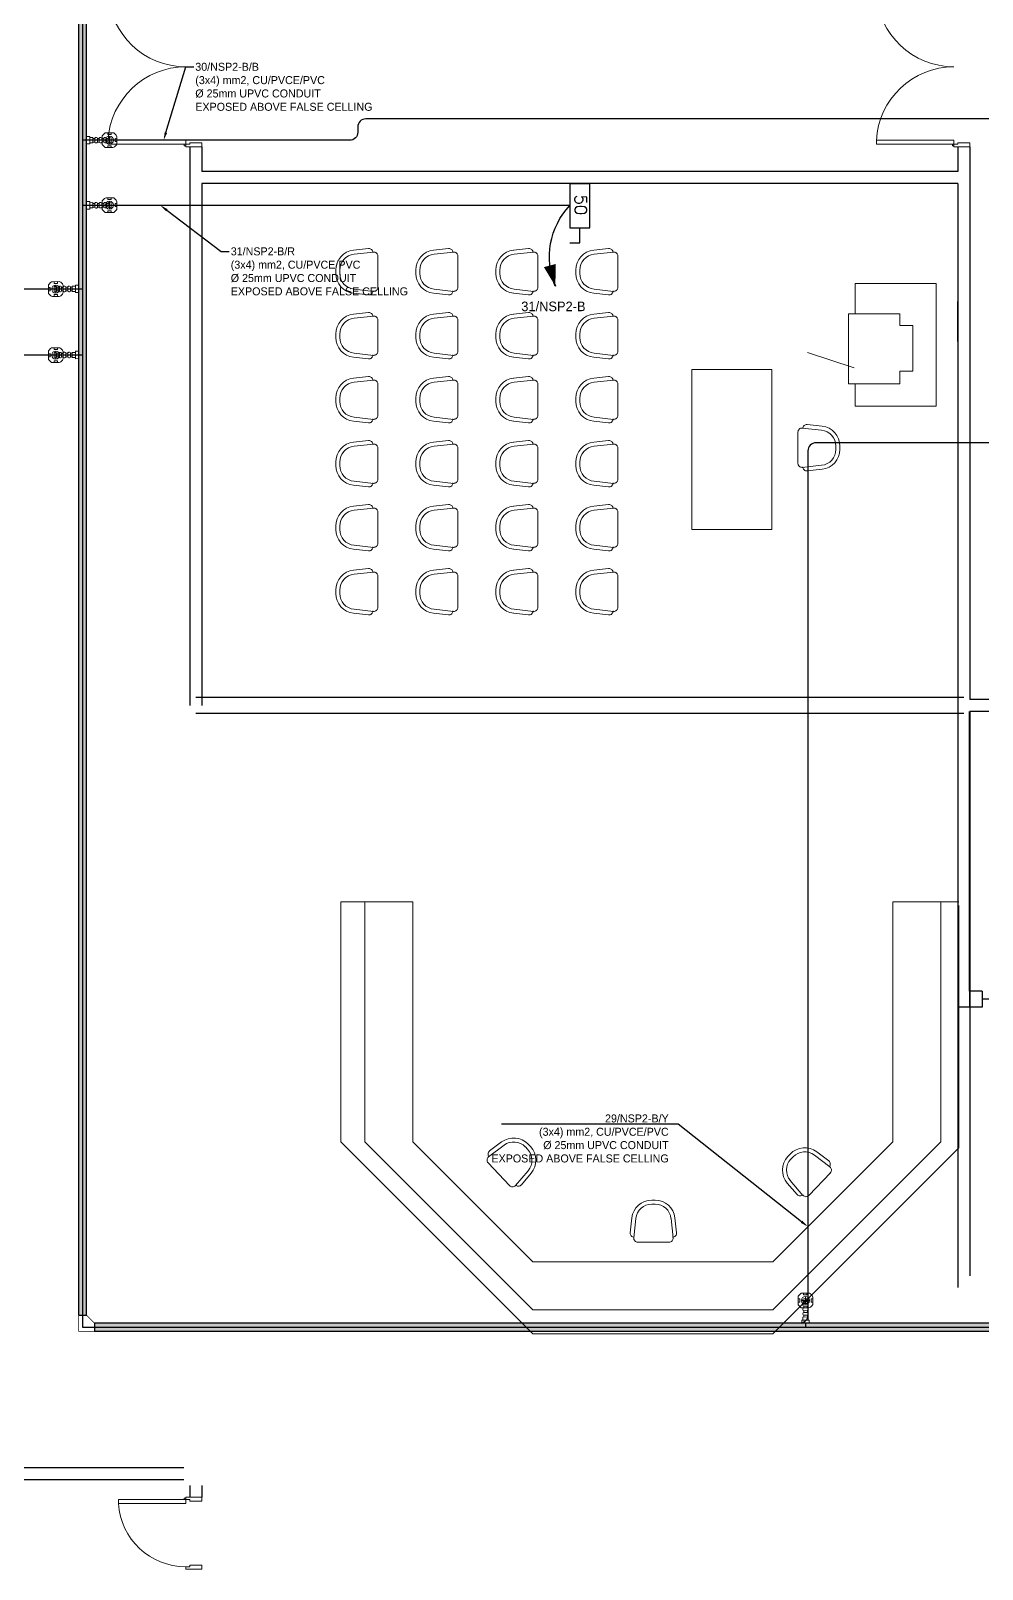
# Model space of a CAD drawing. Extents: x -15 to 163, y 313 to 399.
# Drawn here: x 15.34 to 27.23, y 337.8 to 357.03 of the extents above; entities that cross this region are included whole.
import ezdxf
from ezdxf import colors
from ezdxf.entities.mleader import LeaderData, LeaderLine
from ezdxf.enums import TextEntityAlignment as Align
from ezdxf.math import Vec2, Vec3

# ---------------------------------------------------------------- set-up
doc = ezdxf.new("R2010")
doc.units = 0
doc.header["$LTSCALE"] = 0.15
doc.linetypes.add('CENTERX2', pattern=[4, 2.5, -0.5, 0.5, -0.5])
doc.linetypes.add('CONTINOUS', pattern=[0])
doc.layers.get('0').update_dxf_attribs({"color": 252})
for name, color, linetype in [('0 BDH', 252, 'Continuous'), ('0 CABLE TRAY', 252, 'Continuous'), ('0 DISCON', 252, 'Continuous'), ('0 sockets', 252, 'Continuous'), ('AUTOINCR', 7, 'Continuous'), ('CIRCUIT_PRO_LAYER', 7, 'Continuous'), ('CPTOOLS-TRAY', 1, 'Continuous'), ('E-SWIT-AIR', 6, 'Continuous'), ('grocol', 252, 'Continuous'), ('TEXT', 3, 'Continuous'), ('WINDOW', 252, 'Continuous')]:
    doc.layers.add(name, color=color, linetype=linetype)
for name, color, linetype, lineweight in [('0 LEGEND', 140, 'Continuous', 0), ('anal', 252, 'Continuous', 20), ('DOOR', 252, 'Continuous', 20), ('elev', 252, 'Continuous', 9), ('FUR', 252, 'Continuous', 9), ('TMG-LC-ACCEORISE', 1, 'Continuous', 0), ('wall', 252, 'Continuous', 30)]:
    doc.layers.add(name, color=color, linetype=linetype, lineweight=lineweight)
doc.styles.add('ROMAND', font='ROMAND.SHX')

# ---------------------------------------------------------------- blocks, each defined once
blk = doc.blocks.new('D90')
at = {"layer": 'DOOR'}
for points in [[(0.03, 0.2), (0.03, 1.04), (0.078, 1.04), (0.078, 0.2)], [(0.03, 0.2), (0, 0.2), (0, 0), (0.05, 0), (0.05, 0.15), (0.03, 0.15)], [(0.87, 0.2), (0.9, 0.2), (0.9, 0), (0.85, 0), (0.85, 0.15), (0.87, 0.15)]]:
    blk.add_lwpolyline(points, close=True, dxfattribs=at)
blk.add_circle((0.02, 0.21), 0.01, dxfattribs=at)
blk.add_arc((0.025, 0.197), 0.845, 0.2218, 86.3889, dxfattribs=at)
blk = doc.blocks.new('ARCH')
at = {"layer": 'anal'}
for p, q in [((19.212, 343.146), (19.212, 346.146)), ((19.212, 346.146), (20.112, 346.146)), ((19.512, 343.146), (19.512, 346.146)), ((20.112, 343.146), (20.112, 346.146)), ((26.112, 343.146), (26.112, 346.146)), ((26.112, 346.146), (26.937, 346.146)), ((26.712, 343.146), (26.712, 346.146)), ((26.937, 346.1), (26.937, 343.071)), ((21.612, 340.746), (19.212, 343.146)), ((21.612, 341.046), (19.512, 343.146)), ((20.112, 343.146), (21.612, 341.646)), ((24.612, 341.646), (26.112, 343.146)), ((26.712, 343.146), (24.612, 341.046)), ((24.612, 340.746), (26.937, 343.071)), ((21.612, 341.646), (24.612, 341.646)), ((21.612, 341.046), (24.612, 341.046)), ((21.612, 340.746), (24.612, 340.746))]:
    blk.add_line(p, q, dxfattribs=at)
at = {"layer": 'DOOR'}
for points in [[(17.275, 355.613), (16.305, 355.613), (16.305, 355.663), (17.275, 355.663)], [(17.275, 355.613), (17.275, 355.583), (17.475, 355.583), (17.475, 355.633), (17.325, 355.633), (17.325, 355.613)], [(26.875, 355.613), (25.905, 355.613), (25.905, 355.663), (26.875, 355.663)], [(26.875, 355.613), (26.875, 355.583), (27.075, 355.583), (27.075, 355.633), (26.925, 355.633), (26.925, 355.613)]]:
    blk.add_lwpolyline(points, close=True, dxfattribs=at)
for centre in [(17.265, 355.603), (26.865, 355.603)]:
    blk.add_circle(centre, 0.01, dxfattribs=at)
for centre, start, end in [((17.275, 357.553), 182.9508, 270), ((26.875, 357.553), 182.9508, 270), ((17.275, 355.611), 90, 177.0492), ((26.875, 355.611), 90, 177.0492)]:
    blk.add_arc(centre, 0.971, start, end, dxfattribs=at)
at = {"layer": 'elev', "ltscale": 0.5}
for p, q in [((26.651, 353.873), (25.642, 353.873)), ((25.642, 353.873), (25.642, 353.493)), ((26.651, 352.339), (26.651, 353.873)), ((25.555, 353.493), (25.555, 352.617)), ((26.198, 353.493), (25.555, 353.493)), ((26.198, 353.347), (26.198, 353.493)), ((26.359, 353.347), (26.198, 353.347)), ((26.359, 352.777), (26.359, 353.347)), ((25.628, 352.821), (25.043, 353.011)), ((26.198, 352.777), (26.359, 352.777)), ((26.198, 352.617), (26.198, 352.777)), ((25.555, 352.617), (26.198, 352.617)), ((25.642, 352.617), (25.642, 352.339)), ((25.642, 352.339), (26.651, 352.339))]:
    blk.add_line(p, q, dxfattribs=at)
at = {"layer": 'FUR'}
for p, q in [((19.56, 354.309), (19.373, 354.289)), ((19.621, 354.266), (19.379, 354.24)), ((19.675, 354.216), (19.675, 353.825)), ((20.56, 354.309), (20.373, 354.289)), ((20.621, 354.266), (20.379, 354.24)), ((20.675, 354.216), (20.675, 353.825)), ((21.56, 354.309), (21.373, 354.289)), ((21.621, 354.266), (21.379, 354.24)), ((21.675, 354.216), (21.675, 353.825)), ((22.56, 354.309), (22.373, 354.289)), ((22.621, 354.266), (22.379, 354.24)), ((22.675, 354.216), (22.675, 353.825)), ((19.15, 354), (19.15, 354.041)), ((19.2, 354), (19.2, 354.041)), ((20.15, 354), (20.15, 354.041)), ((20.2, 354), (20.2, 354.041)), ((21.15, 354), (21.15, 354.041)), ((21.2, 354), (21.2, 354.041)), ((22.15, 354), (22.15, 354.041)), ((22.2, 354), (22.2, 354.041)), ((19.56, 353.731), (19.373, 353.751)), ((19.621, 353.775), (19.379, 353.801)), ((20.56, 353.731), (20.373, 353.751)), ((20.621, 353.775), (20.379, 353.801)), ((21.56, 353.731), (21.373, 353.751)), ((21.621, 353.775), (21.379, 353.801)), ((22.56, 353.731), (22.373, 353.751)), ((22.621, 353.775), (22.379, 353.801)), ((19.56, 353.509), (19.373, 353.489)), ((19.621, 353.466), (19.379, 353.44)), ((20.56, 353.509), (20.373, 353.489)), ((20.621, 353.466), (20.379, 353.44)), ((21.56, 353.509), (21.373, 353.489)), ((21.621, 353.466), (21.379, 353.44)), ((22.56, 353.509), (22.373, 353.489)), ((22.621, 353.466), (22.379, 353.44)), ((19.675, 353.416), (19.675, 353.025)), ((20.675, 353.416), (20.675, 353.025)), ((21.675, 353.416), (21.675, 353.025)), ((22.675, 353.416), (22.675, 353.025)), ((19.15, 353.2), (19.15, 353.241)), ((19.2, 353.2), (19.2, 353.241)), ((20.15, 353.2), (20.15, 353.241)), ((20.2, 353.2), (20.2, 353.241)), ((21.15, 353.2), (21.15, 353.241)), ((21.2, 353.2), (21.2, 353.241)), ((22.15, 353.2), (22.15, 353.241)), ((22.2, 353.2), (22.2, 353.241)), ((19.56, 352.931), (19.373, 352.951)), ((19.621, 352.975), (19.379, 353.001)), ((20.56, 352.931), (20.373, 352.951)), ((20.621, 352.975), (20.379, 353.001)), ((21.56, 352.931), (21.373, 352.951)), ((21.621, 352.975), (21.379, 353.001)), ((22.56, 352.931), (22.373, 352.951)), ((22.621, 352.975), (22.379, 353.001)), ((19.56, 352.709), (19.373, 352.689)), ((20.56, 352.709), (20.373, 352.689)), ((21.56, 352.709), (21.373, 352.689)), ((22.56, 352.709), (22.373, 352.689)), ((23.6, 352.8), (23.6, 350.8)), ((24.6, 352.8), (23.6, 352.8)), ((24.6, 350.8), (24.6, 352.8)), ((19.621, 352.666), (19.379, 352.64)), ((19.675, 352.616), (19.675, 352.225)), ((20.621, 352.666), (20.379, 352.64)), ((20.675, 352.616), (20.675, 352.225)), ((21.621, 352.666), (21.379, 352.64)), ((21.675, 352.616), (21.675, 352.225)), ((22.621, 352.666), (22.379, 352.64)), ((22.675, 352.616), (22.675, 352.225)), ((19.15, 352.4), (19.15, 352.441)), ((19.2, 352.4), (19.2, 352.441)), ((20.15, 352.4), (20.15, 352.441)), ((20.2, 352.4), (20.2, 352.441)), ((21.15, 352.4), (21.15, 352.441)), ((21.2, 352.4), (21.2, 352.441)), ((22.15, 352.4), (22.15, 352.441)), ((22.2, 352.4), (22.2, 352.441)), ((19.56, 352.131), (19.373, 352.151)), ((19.621, 352.175), (19.379, 352.201)), ((20.56, 352.131), (20.373, 352.151)), ((20.621, 352.175), (20.379, 352.201)), ((21.56, 352.131), (21.373, 352.151)), ((21.621, 352.175), (21.379, 352.201)), ((22.56, 352.131), (22.373, 352.151)), ((22.621, 352.175), (22.379, 352.201)), ((25.04, 352.109), (25.227, 352.089)), ((19.56, 351.909), (19.373, 351.889)), ((20.56, 351.909), (20.373, 351.889)), ((21.56, 351.909), (21.373, 351.889)), ((22.56, 351.909), (22.373, 351.889)), ((24.925, 352.016), (24.925, 351.625)), ((24.979, 352.066), (25.221, 352.04)), ((19.621, 351.866), (19.379, 351.84)), ((19.675, 351.816), (19.675, 351.425)), ((20.621, 351.866), (20.379, 351.84)), ((20.675, 351.816), (20.675, 351.425)), ((21.621, 351.866), (21.379, 351.84)), ((21.675, 351.816), (21.675, 351.425)), ((22.621, 351.866), (22.379, 351.84)), ((22.675, 351.816), (22.675, 351.425)), ((25.4, 351.8), (25.4, 351.841)), ((25.45, 351.8), (25.45, 351.841)), ((19.15, 351.6), (19.15, 351.641)), ((19.2, 351.6), (19.2, 351.641)), ((20.15, 351.6), (20.15, 351.641)), ((20.2, 351.6), (20.2, 351.641)), ((21.15, 351.6), (21.15, 351.641)), ((21.2, 351.6), (21.2, 351.641)), ((22.15, 351.6), (22.15, 351.641)), ((22.2, 351.6), (22.2, 351.641)), ((24.979, 351.575), (25.221, 351.601)), ((25.04, 351.531), (25.227, 351.551)), ((19.56, 351.331), (19.373, 351.351)), ((19.621, 351.375), (19.379, 351.401)), ((20.56, 351.331), (20.373, 351.351)), ((20.621, 351.375), (20.379, 351.401)), ((21.56, 351.331), (21.373, 351.351)), ((21.621, 351.375), (21.379, 351.401)), ((22.56, 351.331), (22.373, 351.351)), ((22.621, 351.375), (22.379, 351.401)), ((19.56, 351.109), (19.373, 351.089)), ((19.621, 351.066), (19.379, 351.04)), ((19.675, 351.016), (19.675, 350.625)), ((20.56, 351.109), (20.373, 351.089)), ((20.621, 351.066), (20.379, 351.04)), ((20.675, 351.016), (20.675, 350.625)), ((21.56, 351.109), (21.373, 351.089)), ((21.621, 351.066), (21.379, 351.04)), ((21.675, 351.016), (21.675, 350.625)), ((22.56, 351.109), (22.373, 351.089)), ((22.621, 351.066), (22.379, 351.04)), ((22.675, 351.016), (22.675, 350.625)), ((19.15, 350.8), (19.15, 350.841)), ((19.2, 350.8), (19.2, 350.841)), ((20.15, 350.8), (20.15, 350.841)), ((20.2, 350.8), (20.2, 350.841)), ((21.15, 350.8), (21.15, 350.841)), ((21.2, 350.8), (21.2, 350.841)), ((22.15, 350.8), (22.15, 350.841)), ((22.2, 350.8), (22.2, 350.841)), ((23.6, 350.8), (24.6, 350.8)), ((19.621, 350.575), (19.379, 350.601)), ((20.621, 350.575), (20.379, 350.601)), ((21.621, 350.575), (21.379, 350.601)), ((22.621, 350.575), (22.379, 350.601)), ((19.56, 350.531), (19.373, 350.551)), ((20.56, 350.531), (20.373, 350.551)), ((21.56, 350.531), (21.373, 350.551)), ((22.56, 350.531), (22.373, 350.551)), ((19.56, 350.309), (19.373, 350.289)), ((19.621, 350.266), (19.379, 350.24)), ((19.675, 350.216), (19.675, 349.825)), ((20.56, 350.309), (20.373, 350.289)), ((20.621, 350.266), (20.379, 350.24)), ((20.675, 350.216), (20.675, 349.825)), ((21.56, 350.309), (21.373, 350.289)), ((21.621, 350.266), (21.379, 350.24)), ((21.675, 350.216), (21.675, 349.825)), ((22.56, 350.309), (22.373, 350.289)), ((22.621, 350.266), (22.379, 350.24)), ((22.675, 350.216), (22.675, 349.825)), ((19.15, 350), (19.15, 350.041)), ((19.2, 350), (19.2, 350.041)), ((20.15, 350), (20.15, 350.041)), ((20.2, 350), (20.2, 350.041)), ((21.15, 350), (21.15, 350.041)), ((21.2, 350), (21.2, 350.041)), ((22.15, 350), (22.15, 350.041)), ((22.2, 350), (22.2, 350.041)), ((19.621, 349.775), (19.379, 349.801)), ((20.621, 349.775), (20.379, 349.801)), ((21.621, 349.775), (21.379, 349.801)), ((22.621, 349.775), (22.379, 349.801)), ((19.56, 349.731), (19.373, 349.751)), ((20.56, 349.731), (20.373, 349.751)), ((21.56, 349.731), (21.373, 349.751)), ((22.56, 349.731), (22.373, 349.751)), ((21.059, 342.956), (21.253, 343.103)), ((21.073, 343.03), (21.223, 343.143)), ((21.519, 343.081), (21.547, 343.051)), ((21.555, 343.115), (21.583, 343.085)), ((21.321, 342.598), (21.053, 342.883)), ((24.828, 342.991), (24.8, 342.962)), ((24.864, 342.957), (24.836, 342.927)), ((25.324, 342.833), (25.13, 342.979)), ((25.31, 342.906), (25.16, 343.019)), ((21.395, 342.599), (21.553, 342.784)), ((21.469, 342.609), (21.591, 342.751)), ((25.062, 342.474), (25.33, 342.759)), ((24.914, 342.485), (24.792, 342.628)), ((24.988, 342.475), (24.83, 342.66)), ((23.14, 342.416), (23.099, 342.416)), ((23.14, 342.366), (23.099, 342.366)), ((22.83, 342.006), (22.85, 342.193)), ((22.874, 341.945), (22.9, 342.187)), ((23.365, 341.945), (23.339, 342.187)), ((23.408, 342.006), (23.388, 342.193)), ((22.924, 341.891), (23.315, 341.891))]:
    blk.add_line(p, q, dxfattribs=at)
for centre, radius, start, end in [((19.4, 354.041), 0.25, 96.143, 180), ((19.4, 354.041), 0.2, 96.143, 180), ((19.565, 354.26), 0.05, 0, 96.143), ((19.625, 354.216), 0.05, 0, 94.9697), ((20.4, 354.041), 0.25, 96.143, 180), ((20.4, 354.041), 0.2, 96.143, 180), ((20.565, 354.26), 0.05, 0, 96.143), ((20.625, 354.216), 0.05, 0, 94.9697), ((21.4, 354.041), 0.25, 96.143, 180), ((21.4, 354.041), 0.2, 96.143, 180), ((21.565, 354.26), 0.05, 0, 96.143), ((21.625, 354.216), 0.05, 0, 94.9697), ((22.4, 354.041), 0.25, 96.143, 180), ((22.4, 354.041), 0.2, 96.143, 180), ((22.565, 354.26), 0.05, 0, 96.143), ((22.625, 354.216), 0.05, 0, 94.9697), ((19.4, 354), 0.25, 180, 263.857), ((19.4, 354), 0.2, 180, 263.857), ((20.4, 354), 0.25, 180, 263.857), ((20.4, 354), 0.2, 180, 263.857), ((21.4, 354), 0.25, 180, 263.857), ((21.4, 354), 0.2, 180, 263.857), ((22.4, 354), 0.25, 180, 263.857), ((22.4, 354), 0.2, 180, 263.857), ((19.565, 353.781), 0.05, 263.857, 0), ((19.625, 353.825), 0.05, 265.0303, 0), ((20.565, 353.781), 0.05, 263.857, 0), ((20.625, 353.825), 0.05, 265.0303, 0), ((21.565, 353.781), 0.05, 263.857, 0), ((21.625, 353.825), 0.05, 265.0303, 0), ((22.565, 353.781), 0.05, 263.857, 0), ((22.625, 353.825), 0.05, 265.0303, 0), ((19.4, 353.241), 0.25, 96.143, 180), ((19.565, 353.46), 0.05, 0, 96.143), ((19.625, 353.416), 0.05, 0, 94.9697), ((20.4, 353.241), 0.25, 96.143, 180), ((20.565, 353.46), 0.05, 0, 96.143), ((20.625, 353.416), 0.05, 0, 94.9697), ((21.4, 353.241), 0.25, 96.143, 180), ((21.565, 353.46), 0.05, 0, 96.143), ((21.625, 353.416), 0.05, 0, 94.9697), ((22.4, 353.241), 0.25, 96.143, 180), ((22.565, 353.46), 0.05, 0, 96.143), ((22.625, 353.416), 0.05, 0, 94.9697), ((19.4, 353.241), 0.2, 96.143, 180), ((20.4, 353.241), 0.2, 96.143, 180), ((21.4, 353.241), 0.2, 96.143, 180), ((22.4, 353.241), 0.2, 96.143, 180), ((19.4, 353.2), 0.25, 180, 263.857), ((19.4, 353.2), 0.2, 180, 263.857), ((20.4, 353.2), 0.25, 180, 263.857), ((20.4, 353.2), 0.2, 180, 263.857), ((21.4, 353.2), 0.25, 180, 263.857), ((21.4, 353.2), 0.2, 180, 263.857), ((22.4, 353.2), 0.25, 180, 263.857), ((22.4, 353.2), 0.2, 180, 263.857), ((19.565, 352.981), 0.05, 263.857, 0), ((19.625, 353.025), 0.05, 265.0303, 0), ((20.565, 352.981), 0.05, 263.857, 0), ((20.625, 353.025), 0.05, 265.0303, 0), ((21.565, 352.981), 0.05, 263.857, 0), ((21.625, 353.025), 0.05, 265.0303, 0), ((22.565, 352.981), 0.05, 263.857, 0), ((22.625, 353.025), 0.05, 265.0303, 0), ((19.4, 352.441), 0.25, 96.143, 180), ((19.565, 352.66), 0.05, 0, 96.143), ((20.4, 352.441), 0.25, 96.143, 180), ((20.565, 352.66), 0.05, 0, 96.143), ((21.4, 352.441), 0.25, 96.143, 180), ((21.565, 352.66), 0.05, 0, 96.143), ((22.4, 352.441), 0.25, 96.143, 180), ((22.565, 352.66), 0.05, 0, 96.143), ((19.4, 352.441), 0.2, 96.143, 180), ((19.625, 352.616), 0.05, 0, 94.9697), ((20.4, 352.441), 0.2, 96.143, 180), ((20.625, 352.616), 0.05, 0, 94.9697), ((21.4, 352.441), 0.2, 96.143, 180), ((21.625, 352.616), 0.05, 0, 94.9697), ((22.4, 352.441), 0.2, 96.143, 180), ((22.625, 352.616), 0.05, 0, 94.9697), ((19.4, 352.4), 0.25, 180, 263.857), ((19.4, 352.4), 0.2, 180, 263.857), ((20.4, 352.4), 0.25, 180, 263.857), ((20.4, 352.4), 0.2, 180, 263.857), ((21.4, 352.4), 0.25, 180, 263.857), ((21.4, 352.4), 0.2, 180, 263.857), ((22.4, 352.4), 0.25, 180, 263.857), ((22.4, 352.4), 0.2, 180, 263.857), ((19.565, 352.181), 0.05, 263.857, 0), ((19.625, 352.225), 0.05, 265.0303, 0), ((20.565, 352.181), 0.05, 263.857, 0), ((20.625, 352.225), 0.05, 265.0303, 0), ((21.565, 352.181), 0.05, 263.857, 0), ((21.625, 352.225), 0.05, 265.0303, 0), ((22.565, 352.181), 0.05, 263.857, 0), ((22.625, 352.225), 0.05, 265.0303, 0), ((25.035, 352.06), 0.05, 83.857, 180), ((19.565, 351.86), 0.05, 0, 96.143), ((20.565, 351.86), 0.05, 0, 96.143), ((21.565, 351.86), 0.05, 0, 96.143), ((22.565, 351.86), 0.05, 0, 96.143), ((24.975, 352.016), 0.05, 85.0303, 180), ((25.2, 351.841), 0.2, 0, 83.857), ((25.2, 351.841), 0.25, 0, 83.857), ((19.4, 351.641), 0.25, 96.143, 180), ((19.4, 351.641), 0.2, 96.143, 180), ((19.625, 351.816), 0.05, 0, 94.9697), ((20.4, 351.641), 0.25, 96.143, 180), ((20.4, 351.641), 0.2, 96.143, 180), ((20.625, 351.816), 0.05, 0, 94.9697), ((21.4, 351.641), 0.25, 96.143, 180), ((21.4, 351.641), 0.2, 96.143, 180), ((21.625, 351.816), 0.05, 0, 94.9697), ((22.4, 351.641), 0.25, 96.143, 180), ((22.4, 351.641), 0.2, 96.143, 180), ((22.625, 351.816), 0.05, 0, 94.9697), ((25.2, 351.8), 0.2, 276.143, 0), ((25.2, 351.8), 0.25, 276.143, 0), ((19.4, 351.6), 0.25, 180, 263.857), ((19.4, 351.6), 0.2, 180, 263.857), ((20.4, 351.6), 0.25, 180, 263.857), ((20.4, 351.6), 0.2, 180, 263.857), ((21.4, 351.6), 0.25, 180, 263.857), ((21.4, 351.6), 0.2, 180, 263.857), ((22.4, 351.6), 0.25, 180, 263.857), ((22.4, 351.6), 0.2, 180, 263.857), ((24.975, 351.625), 0.05, 180, 274.9697), ((25.035, 351.581), 0.05, 180, 276.143), ((19.565, 351.381), 0.05, 263.857, 0), ((19.625, 351.425), 0.05, 265.0303, 0), ((20.565, 351.381), 0.05, 263.857, 0), ((20.625, 351.425), 0.05, 265.0303, 0), ((21.565, 351.381), 0.05, 263.857, 0), ((21.625, 351.425), 0.05, 265.0303, 0), ((22.565, 351.381), 0.05, 263.857, 0), ((22.625, 351.425), 0.05, 265.0303, 0), ((19.4, 350.841), 0.25, 96.143, 180), ((19.4, 350.841), 0.2, 96.143, 180), ((19.565, 351.06), 0.05, 0, 96.143), ((19.625, 351.016), 0.05, 0, 94.9697), ((20.4, 350.841), 0.25, 96.143, 180), ((20.4, 350.841), 0.2, 96.143, 180), ((20.565, 351.06), 0.05, 0, 96.143), ((20.625, 351.016), 0.05, 0, 94.9697), ((21.4, 350.841), 0.25, 96.143, 180), ((21.4, 350.841), 0.2, 96.143, 180), ((21.565, 351.06), 0.05, 0, 96.143), ((21.625, 351.016), 0.05, 0, 94.9697), ((22.4, 350.841), 0.25, 96.143, 180), ((22.4, 350.841), 0.2, 96.143, 180), ((22.565, 351.06), 0.05, 0, 96.143), ((22.625, 351.016), 0.05, 0, 94.9697), ((19.4, 350.8), 0.25, 180, 263.857), ((19.4, 350.8), 0.2, 180, 263.857), ((20.4, 350.8), 0.25, 180, 263.857), ((20.4, 350.8), 0.2, 180, 263.857), ((21.4, 350.8), 0.25, 180, 263.857), ((21.4, 350.8), 0.2, 180, 263.857), ((22.4, 350.8), 0.25, 180, 263.857), ((22.4, 350.8), 0.2, 180, 263.857), ((19.565, 350.581), 0.05, 263.857, 0), ((19.625, 350.625), 0.05, 265.0303, 0), ((20.565, 350.581), 0.05, 263.857, 0), ((20.625, 350.625), 0.05, 265.0303, 0), ((21.565, 350.581), 0.05, 263.857, 0), ((21.625, 350.625), 0.05, 265.0303, 0), ((22.565, 350.581), 0.05, 263.857, 0), ((22.625, 350.625), 0.05, 265.0303, 0), ((19.4, 350.041), 0.25, 96.143, 180), ((19.4, 350.041), 0.2, 96.143, 180), ((19.565, 350.26), 0.05, 0, 96.143), ((19.625, 350.216), 0.05, 0, 94.9697), ((20.4, 350.041), 0.25, 96.143, 180), ((20.4, 350.041), 0.2, 96.143, 180), ((20.565, 350.26), 0.05, 0, 96.143), ((20.625, 350.216), 0.05, 0, 94.9697), ((21.4, 350.041), 0.25, 96.143, 180), ((21.4, 350.041), 0.2, 96.143, 180), ((21.565, 350.26), 0.05, 0, 96.143), ((21.625, 350.216), 0.05, 0, 94.9697), ((22.4, 350.041), 0.25, 96.143, 180), ((22.4, 350.041), 0.2, 96.143, 180), ((22.565, 350.26), 0.05, 0, 96.143), ((22.625, 350.216), 0.05, 0, 94.9697), ((19.4, 350), 0.25, 180, 263.857), ((19.4, 350), 0.2, 180, 263.857), ((20.4, 350), 0.25, 180, 263.857), ((20.4, 350), 0.2, 180, 263.857), ((21.4, 350), 0.25, 180, 263.857), ((21.4, 350), 0.2, 180, 263.857), ((22.4, 350), 0.25, 180, 263.857), ((22.4, 350), 0.2, 180, 263.857), ((19.625, 349.825), 0.05, 265.0303, 0), ((20.625, 349.825), 0.05, 265.0303, 0), ((21.625, 349.825), 0.05, 265.0303, 0), ((22.625, 349.825), 0.05, 265.0303, 0), ((19.565, 349.781), 0.05, 263.857, 0), ((20.565, 349.781), 0.05, 263.857, 0), ((21.565, 349.781), 0.05, 263.857, 0), ((22.565, 349.781), 0.05, 263.857, 0), ((21.373, 342.943), 0.25, 43.2547, 127.1117), ((21.373, 342.943), 0.2, 43.2547, 127.1117), ((21.401, 342.914), 0.25, 319.3977, 43.2547), ((25.01, 342.82), 0.25, 52.8883, 136.7453), ((21.09, 342.917), 0.05, 128.285, 223.2547), ((21.103, 342.99), 0.05, 127.1117, 223.2547), ((21.401, 342.914), 0.2, 319.3977, 43.2547), ((24.982, 342.79), 0.25, 136.7453, 220.6023), ((24.982, 342.79), 0.2, 136.7453, 220.6023), ((25.01, 342.82), 0.2, 52.8883, 136.7453), ((25.28, 342.866), 0.05, 316.7453, 52.8883), ((25.293, 342.793), 0.05, 316.7453, 51.715), ((21.357, 342.632), 0.05, 223.2547, 318.2244), ((21.431, 342.641), 0.05, 223.2547, 319.3977), ((23.099, 342.166), 0.25, 90, 173.857), ((23.099, 342.166), 0.2, 90, 173.857), ((23.14, 342.166), 0.25, 6.143, 90), ((23.14, 342.166), 0.2, 6.143, 90), ((24.952, 342.518), 0.05, 220.6023, 316.7453), ((25.026, 342.509), 0.05, 221.7756, 316.7453), ((22.88, 342.001), 0.05, 173.857, 270), ((22.924, 341.941), 0.05, 175.0303, 270), ((23.315, 341.941), 0.05, 270, 4.9697), ((23.359, 342.001), 0.05, 270, 6.143)]:
    blk.add_arc(centre, radius, start, end, dxfattribs=at)
at = {"layer": 'grocol', "ltscale": 0.5}
for p, q in [((26.927, 344.826), (26.927, 348.67)), ((27.068, 345.026), (27.068, 348.525)), ((27.068, 348.52), (27.068, 344.826)), ((27.068, 344.826), (26.927, 344.826))]:
    blk.add_line(p, q, dxfattribs=at)
at = {"layer": 'wall'}
for p, q in [((17.325, 355.583), (17.325, 348.6)), ((17.475, 355.583), (17.475, 355.275)), ((26.925, 355.583), (26.925, 355.275)), ((27.075, 355.583), (27.075, 348.675)), ((26.925, 355.451), (26.925, 355.275)), ((27.075, 355.401), (27.075, 352.8)), ((23.925, 355.275), (17.475, 355.275)), ((26.925, 355.275), (23.858, 355.275)), ((24, 355.125), (17.475, 355.125)), ((17.475, 355.125), (17.475, 348.6)), ((26.925, 355.125), (24, 355.125)), ((26.925, 355.125), (26.925, 354.525)), ((26.925, 355.125), (26.925, 354.525)), ((26.925, 354.525), (26.925, 353.75)), ((26.925, 354.525), (26.925, 353.75)), ((26.925, 353.823), (26.925, 352.983)), ((26.925, 353.65), (26.925, 353.15)), ((26.925, 353.15), (26.925, 353.65)), ((26.925, 353.65), (26.925, 353.15)), ((26.925, 353.65), (26.925, 353.15)), ((26.925, 353.05), (26.925, 348.675)), ((26.925, 353.05), (26.925, 352.8)), ((27, 348.7), (17.4, 348.7)), ((29.925, 348.675), (27.075, 348.675)), ((27, 348.5), (17.4, 348.5)), ((26.923, 348.52), (26.923, 341.323)), ((36.527, 348.525), (27.073, 348.525)), ((27.073, 348.52), (27.073, 341.47)), ((36.675, 348.525), (27.075, 348.525)), ((27.228, 345.026), (27.068, 345.026)), ((27.228, 345.026), (27.228, 344.826)), ((27.348, 344.926), (27.228, 344.926)), ((15.075, 339.075), (17.25, 339.075)), ((10.266, 338.925), (17.25, 338.925)), ((17.325, 338.85), (17.325, 338.702)), ((17.475, 338.85), (17.475, 338.702))]:
    blk.add_line(p, q, dxfattribs=at)
at = {"layer": 'WINDOW', "linetype": 'CENTERX2'}
blk.add_line((27.228, 344.826), (27.068, 344.826), dxfattribs=at)
at = {"layer": 'DOOR', "xscale": -1, "rotation": 90}
blk.add_blockref('D90', (17.475, 338.702), dxfattribs=at)
blk = doc.blocks.new('DISCON 50A')
at = {"layer": 'E-SWIT-AIR'}
for p, q in [((0.557, 0.124), (0, 0.124)), ((0, -0.124), (0, 0.124)), ((0.557, -0.124), (0.557, 0.124)), ((0.743, 0), (0.557, 0)), ((0.743, -0.124), (0.743, 0)), ((0, -0.124), (0.557, -0.124))]:
    blk.add_line(p, q, dxfattribs=at)
at = {"layer": '0 DISCON', "color": 6, "linetype": 'ByBlock', "insert": (0.141, 0.087), "char_height": 0.15, "width": 0.24286, "attachment_point": 1, "style": 'ROMAND'}
blk.add_mtext('50', dxfattribs=at)
blk = doc.blocks.new('*U44')
at = {"transparency": 33554687}
blk.add_line((-558, 71), (-626, 130), dxfattribs=at)
blk.add_lwpolyline([(-626, 130, 0, 96, 0), (-493, 30, 96, 96, 0)], format="xyseb", dxfattribs=at)
at = {"ltscale": 0.2, "transparency": 33554687}
blk.add_arc((-214, 542), 583, 225.0509, 291.5678, dxfattribs=at)
blk = doc.blocks.new('N')
at = {"layer": 'TEXT', "transparency": 33554687, "xscale": -0.0016, "yscale": 0.0016, "zscale": 0.0016, "rotation": 68.01807446485657}
blk.add_blockref('*U44', (0, 0), dxfattribs=at)
blk = doc.blocks.new('*U69')
at = {"color": 0, "const_width": 0.01}
for points in [[(-0.05, 0.15), (-0.05, 0.2)], [(0.05, 0.15), (0.05, 0.2)], [(0.2, 0.05), (0.15, 0.05)], [(0.2, -0.05), (0.15, -0.05)]]:
    blk.add_lwpolyline(points, dxfattribs=at)
at = {"layer": 'CIRCUIT_PRO_LAYER', "color": 0, "const_width": 0.01}
blk.add_lwpolyline([(-0.05, -0.05), (-0.05, 0.15), (0.05, 0.15), (0.15, 0.05), (0.15, -0.05)], close=True, dxfattribs=at)
blk = doc.blocks.new('*U77')
at = {"layer": 'CPTOOLS-TRAY'}
h = blk.add_hatch(dxfattribs=at)
h.set_pattern_fill('HEX', color=0, scale=0.005)
h.paths.add_polyline_path([(0.05, 27.748), (-0.05, 27.748), (-0.05, 0), (0.05, 0)])
at = {"layer": 'CPTOOLS-TRAY', "color": 0}
blk.add_lwpolyline([(0.05, 27.748), (-0.05, 27.748), (-0.05, 0), (0.05, 0)], close=True, dxfattribs=at)
blk = doc.blocks.new('*U78')
at = {"layer": 'CPTOOLS-TRAY'}
h = blk.add_hatch(dxfattribs=at)
h.set_pattern_fill('HEX', color=0, scale=0.005)
h.paths.add_polyline_path([(0.05, 28.313), (-0.05, 28.313), (-0.05, 0), (0.05, 0)])
at = {"layer": 'CPTOOLS-TRAY', "color": 0}
blk.add_lwpolyline([(0.05, 28.313), (-0.05, 28.313), (-0.05, 0), (0.05, 0)], close=True, dxfattribs=at)
blk = doc.blocks.new('O1N3C1Q1T2')
at = {"layer": '0 CABLE TRAY', "color": 0, "linetype": 'ByBlock'}
for name, p, rotation in [('*U77', (15.987, 368.724), 180), ('*U78', (16.137, 340.826), 269.9999999999999)]:
    blk.add_blockref(name, p, dxfattribs=dict(at, rotation=rotation))
blk.add_blockref('*U69', (15.987, 340.826), dxfattribs=at)
blk = doc.blocks.new('EMT CON. ADAPTER')
at = {"linetype": 'CONTINOUS'}
for points in [[(-60, 25), (-60, -25), (-30, -25), (-30, 25)], [(0, 35), (-30, 35), (-30, -35), (0, -35)]]:
    blk.add_lwpolyline(points, close=True, dxfattribs=at)
blk = doc.blocks.new('WERG')
at = {"layer": '0 LEGEND', "color": 1, "ltscale": 0.05}
for p, q in [((-43, 16), (-43, -16)), ((-27, 26), (-33, 26)), ((-17, 17), (0, 17)), ((-17, -16), (-17, 16)), ((-33, -26), (-27, -26)), ((-17, -17), (0, -17))]:
    blk.add_line(p, q, dxfattribs=at)
for centre, start, end in [((-33, 16), 90.0002, 180.0002), ((-27, 16), 0.0002, 90.0002), ((-33, -16), 180.0002, 270.0002), ((-27, -16), 270.0002, 0.0002)]:
    blk.add_arc(centre, 10, start, end, dxfattribs=at)
blk = doc.blocks.new('d')
at = {"layer": 'TMG-LC-ACCEORISE', "color": 1, "ltscale": 0.4, "extrusion": (0.000106033, -0.013854, 0.999904), "elevation": -0.0003}
blk.add_lwpolyline([(-0.0149, 0.1259), (0.013, 0.1261, -0.198912), (0.02, 0.1233), (0.027, 0.1164, -0.198912), (0.0299, 0.1094), (0.0301, 0.0815, -0.198912), (0.0273, 0.0745), (0.0204, 0.0675, -0.198912), (0.0135, 0.0646), (-0.0145, 0.0644, -0.198912), (-0.0214, 0.0672), (-0.0284, 0.0741, -0.198912), (-0.0314, 0.081), (-0.0315, 0.095), (-0.0316, 0.109, -0.198912), (-0.0288, 0.1159), (-0.0219, 0.1229, -0.198912)], format="xyb", close=True, dxfattribs=at)
for points in [[(-0.0314, 0.0882), (-0.0315, 0.1018), (-0.0241, 0.1019), (-0.024, 0.0882)], [(-0.0083, 0.1259), (0.0053, 0.126), (0.0054, 0.1186), (-0.0082, 0.1185)], [(-0.0078, 0.0644), (0.0058, 0.0645), (0.0058, 0.072), (-0.0079, 0.0719)], [(0.0301, 0.0886), (0.03, 0.1023), (0.0225, 0.1022), (0.0226, 0.0886)]]:
    blk.add_lwpolyline(points, close=True, dxfattribs=at)
at = {"layer": 'TMG-LC-ACCEORISE', "color": 1, "extrusion": (0.000106033, -0.013854, 0.999904), "elevation": -0.0003}
for points in [[(-0.0174, 0.0951), (0.0159, 0.0954)], [(-0.0006, 0.0786), (-0.0009, 0.1119)]]:
    blk.add_lwpolyline(points, dxfattribs=at)
at = {"layer": 'TMG-LC-ACCEORISE', "color": 1, "extrusion": (0.000106033, -0.013854, 0.999904)}
blk.add_circle((-0.0007, 0.0952, -0.0003), 0.0166, dxfattribs=at)
at = {"layer": '0 LEGEND', "ltscale": 0.05, "yscale": 0.0004392358987307064}
for name, p, xscale, zscale, rotation in [('WERG', (-0.0006, 0.0829), -0.0004392358987307064, 0.0004392358987307065, 90.4385235983306), ('WERG', (-0.0005, 0.064), -0.0004392358987307064, 0.0004392358987307065, 90.4385235983306), ('WERG', (-0.0003, 0.0452), -0.0004392358987307064, 0.0004392358987307065, 90.4385235983306), ('EMT CON. ADAPTER', (0, 0), 0.0004392358987307064, 0.0004392358987307064, 270.4385235983306), ('WERG', (-0.0002, 0.0264), -0.0004392358987307064, 0.0004392358987307065, 90.4385235983306)]:
    blk.add_blockref(name, p, dxfattribs=dict(at, xscale=xscale, zscale=zscale, rotation=rotation))

msp = doc.modelspace()

# ---------------------------------------------------------------- linework, layer by layer
at = {"layer": '0 CABLE TRAY', "color": 6, "linetype": 'ByBlock'}
for points in [[(64.068, 374.143), (64.018, 374.143), (64.018, 368.874), (15.987, 368.874), (15.987, 340.826), (44.6, 340.826), (44.6, 347.445), (44.6, 356.96), (59.681, 356.96), (59.681, 353.028), (56.305, 353.036)], [(64.068, 373.231), (64.018, 373.231), (64.018, 368.874), (15.987, 368.874), (15.987, 340.826), (44.6, 340.826), (44.6, 347.445), (44.6, 356.96), (59.681, 356.96), (59.681, 353.028), (56.305, 353.036)], [(64.068, 372.558), (64.018, 372.558), (64.018, 368.874), (15.987, 368.874), (15.987, 340.826), (44.6, 340.826), (44.6, 347.445), (44.6, 356.96), (59.681, 356.96), (59.681, 353.028), (56.305, 353.036)], [(64.068, 371.815), (64.018, 371.815), (64.018, 368.874), (15.987, 368.874), (15.987, 340.826), (44.6, 340.826), (44.6, 347.445), (44.6, 356.96), (59.681, 356.96), (59.681, 353.028), (56.305, 353.036)], [(18.076, 368.924), (18.076, 368.874), (15.987, 368.874), (15.987, 340.826), (44.6, 340.826), (44.6, 347.445), (44.6, 356.96), (59.681, 356.96), (59.681, 353.028), (56.305, 353.036)], [(35.825, 368.924), (35.825, 368.874), (15.987, 368.874), (15.987, 340.826), (44.6, 340.826), (44.6, 347.445), (44.6, 356.96), (59.681, 356.96), (59.681, 353.028), (56.305, 353.036)], [(37.148, 368.924), (37.148, 368.874), (15.987, 368.874), (15.987, 340.826), (44.6, 340.826), (44.6, 347.445), (44.6, 356.96), (59.681, 356.96), (59.681, 353.028), (56.305, 353.036)], [(44.876, 368.924), (44.876, 368.874), (15.987, 368.874), (15.987, 340.826), (44.6, 340.826), (44.6, 347.445), (44.6, 356.96), (59.681, 356.96), (59.681, 353.028), (56.305, 353.036)], [(15.937, 365.777), (15.987, 365.777), (15.987, 340.826), (44.6, 340.826), (44.6, 347.445), (44.6, 356.96), (59.681, 356.96), (59.681, 353.028), (56.305, 353.036)], [(15.937, 360.331), (15.987, 360.331), (15.987, 340.826), (44.6, 340.826), (44.6, 347.445), (44.6, 356.96), (59.681, 356.96), (59.681, 353.028), (56.305, 353.036)], [(15.937, 352.98), (15.987, 352.98), (15.987, 340.826), (44.6, 340.826), (44.6, 347.445), (44.6, 356.96), (59.681, 356.96), (59.681, 353.028), (56.305, 353.036)], [(15.937, 353.806), (15.987, 353.806), (15.987, 340.826), (44.6, 340.826), (44.6, 347.445), (44.6, 356.96), (59.681, 356.96), (59.681, 353.028), (56.305, 353.036)], [(16.037, 354.85), (15.987, 354.85), (15.987, 340.826), (44.6, 340.826), (44.6, 347.445), (44.6, 356.96), (59.681, 356.96), (59.681, 353.028), (56.305, 353.036)], [(16.037, 355.663), (15.987, 355.663), (15.987, 340.826), (44.6, 340.826), (44.6, 347.445), (44.6, 356.96), (59.681, 356.96), (59.681, 353.028), (56.305, 353.036)], [(25.021, 340.876), (25.021, 340.826), (44.6, 340.826), (44.6, 347.445), (44.6, 356.96), (59.681, 356.96), (59.681, 353.028), (56.305, 353.036)]]:
    msp.add_lwpolyline(points, dxfattribs=at)
at = {"layer": '0 sockets', "color": 6, "linetype": 'ByBlock'}
for points in [[(35.975, 355.93), (19.525, 355.93, 0.414214), (19.425, 355.83), (19.425, 355.763, -0.414214), (19.325, 355.663), (16.037, 355.663)], [(11.525, 353.742), (14.848, 353.742, 0.414214), (14.875, 353.768), (14.875, 353.779, -0.414214), (14.902, 353.806), (15.937, 353.806)], [(11.183, 353.047), (13.772, 353.047, -0.414214), (13.8, 353.019), (13.8, 353.008, 0.414214), (13.828, 352.98), (15.937, 352.98)], [(35.968, 351.882), (25.15, 351.882, 0.414214), (25.05, 351.782), (25.05, 340.976, -0.414214), (24.95, 340.876), (24.743, 340.876)]]:
    msp.add_lwpolyline(points, format="xyb", dxfattribs=at)
msp.add_lwpolyline([(22.075, 354.85), (16.037, 354.85)], dxfattribs=at)

# ---------------------------------------------------------------- block references
at = {"layer": '0 BDH', "color": 6, "linetype": 'ByBlock', "rotation": 180}
msp.add_blockref('N', (22.076, 354.847), dxfattribs=at)
at = {"layer": '0 CABLE TRAY', "color": 1, "linetype": 'ByBlock'}
msp.add_blockref('O1N3C1Q1T2', (0, 0), dxfattribs=at)
at = {"layer": '0 CABLE TRAY', "color": 6, "linetype": 'ByBlock', "xscale": 3, "yscale": 3, "zscale": 3}
for p, rotation in [((16.037, 355.663), 270), ((16.037, 354.85), 270), ((15.937, 353.806), 90), ((15.937, 352.98), 90)]:
    msp.add_blockref('d', p, dxfattribs=dict(at, rotation=rotation))
msp.add_blockref('d', (25.021, 340.876), dxfattribs=at)
at = {"layer": '0 DISCON', "color": 6, "linetype": 'ByBlock', "rotation": 270}
msp.add_blockref('DISCON 50A', (22.2, 355.125), dxfattribs=at)
at = {"layer": '0 sockets', "color": 3}
msp.add_blockref('ARCH', (0, 0), dxfattribs=at)

# ---------------------------------------------------------------- texts
at = {"layer": 'AUTOINCR', "color": 4, "linetype": 'ByBlock'}
msp.add_text('31/NSP2-B', height=0.12, dxfattribs=at).set_placement((21.468, 353.491), align=Align.BOTTOM_LEFT)

# ---------------------------------------------------------------- leaders
at = {"layer": '0 CABLE TRAY', "color": 6, "linetype": 'ByBlock'}
ml = msp.add_multileader_mtext('Standard', dxfattribs=at)
ml.set_content('30/NSP2-B/B \\P(3x4) mm2, CU/PVCE/PVC\\P%%C 25mm UPVC CONDUIT\\PEXPOSED ABOVE FALSE CELLING', color=6)
ml.set_leader_properties()
ml.build(insert=Vec2(0, 0))
ml.multileader.update_dxf_attribs({"text_right_attachment_type": 6, "dogleg_length": 0.1, "arrow_head_size": 0.1})
ctx = ml.context
ctx.base_point, ctx.char_height, ctx.arrow_head_size, ctx.landing_gap_size = Vec3(17.375, 356.582), 0.1, 0.1, 0.02
ctx.right_attachment = 6
notes = []
notes.append((ctx, [(0, (1, 1, 0), (17.275, 356.582), (1, 0), 0.1, [(0, [(16.999, 355.663)], 0, [])])]))
ctx.mtext.insert, ctx.mtext.width, ctx.mtext.flow_direction = Vec3(17.395, 356.632), 3.885, 5
ml = msp.add_multileader_mtext('Standard', dxfattribs=at)
ml.set_content('31/NSP2-B/R \\P(3x4) mm2, CU/PVCE/PVC\\P%%C 25mm UPVC CONDUIT\\PEXPOSED ABOVE FALSE CELLING', color=6)
ml.set_leader_properties()
ml.build(insert=Vec2(0, 0))
ml.multileader.update_dxf_attribs({"text_right_attachment_type": 6, "dogleg_length": 0.1, "arrow_head_size": 0.1})
ctx = ml.context
ctx.base_point, ctx.char_height, ctx.arrow_head_size, ctx.landing_gap_size = Vec3(17.818, 354.275), 0.1, 0.1, 0.02
ctx.right_attachment = 6
notes.append((ctx, [(0, (1, 1, 0), (17.718, 354.275), (1, 0), 0.1, [(0, [(16.959, 354.85)], 0, [])])]))
ctx.mtext.insert, ctx.mtext.width, ctx.mtext.flow_direction = Vec3(17.838, 354.325), 3.885, 5
ml = msp.add_multileader_mtext('Standard', dxfattribs=at)
ml.set_content('29/NSP2-B/Y \\P(3x4) mm2, CU/PVCE/PVC\\P%%C 25mm UPVC CONDUIT\\PEXPOSED ABOVE FALSE CELLING', color=6)
ml.set_leader_properties()
ml.build(insert=Vec2(0, 0))
ml.multileader.update_dxf_attribs({"text_right_attachment_type": 6, "dogleg_length": 0.1, "arrow_head_size": 0.1})
ctx = ml.context
ctx.base_point, ctx.char_height, ctx.arrow_head_size, ctx.landing_gap_size = Vec3(20.624, 343.437), 0.1, 0.1, 0.02
ctx.right_attachment, ctx.text_align_type = 6, 2
notes.append((ctx, [(0, (1, 1, 0), (23.43, 343.367), (-1, 0), 0.1, [(0, [(25.05, 342.083)], 0, [])])]))
ctx.mtext.insert, ctx.mtext.width, ctx.mtext.alignment, ctx.mtext.flow_direction = Vec3(23.31, 343.487), 3.885, 3, 5
for ctx, leaders in notes:
    for number, flags, end, landing, length, lines in leaders:
        leader = LeaderData()
        leader.index, (leader.has_last_leader_line, leader.has_dogleg_vector, leader.attachment_direction) = number, flags
        leader.last_leader_point, leader.dogleg_vector, leader.dogleg_length = Vec3(end), Vec3(landing), length
        for number, points, colour, breaks in lines:
            line = LeaderLine()
            line.index, line.vertices, line.color, line.breaks = number, Vec3.list(points), colors.encode_raw_color(colour), breaks
            leader.lines.append(line)
        ctx.leaders.append(leader)

doc.saveas('drawing.dxf')
